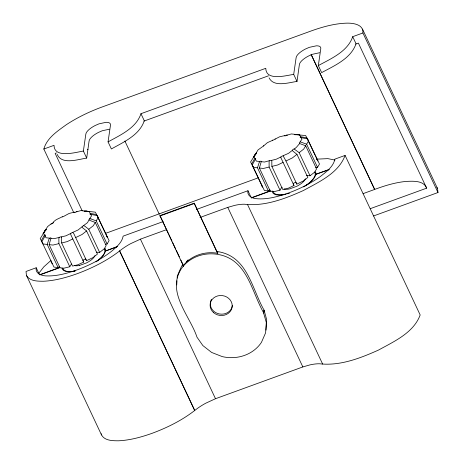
<?xml version="1.0" encoding="UTF-8"?>
<svg xmlns="http://www.w3.org/2000/svg" width="464" height="464" viewBox="0 0 464 464"><rect width="100%" height="100%" fill="white"/><g stroke="black" fill="none" stroke-linecap="round" stroke-linejoin="round"><path stroke-width="0.7" d="M282.176 187.259L281.596 187.665A1.728 0.644 -25.2 0 0 281.358 187.914L280.007 190.182L274.259 191.58L270.268 191.133L259.388 168.014L261.249 161.675L264.567 162.04L269.944 160.532A1.508 0.563 -25.2 0 1 270.367 160.364L271.66 160.521A2.314 1.839 -53.4 0 1 271.805 160.991L271.875 166.39L282.756 189.515L288.504 188.117L293.979 185.49L293.265 184.011A1.514 0.563 -25.2 0 1 293.312 183.68L293.793 183.187A1.537 0.574 -25.2 0 1 294.17 182.949L294.582 182.741A1.908 0.708 -25.2 0 1 295.011 182.59L295.638 182.48A1.543 0.574 -25.2 0 1 295.922 182.509L296.832 184.115L303.27 181.03L307.841 177.468L296.96 154.344L292.836 151.078L292.424 150.046A1.543 0.574 -25.2 0 1 292.627 149.802A1.792 0.667 -25.2 0 1 293.057 149.466A1.543 0.574 -25.2 0 1 293.445 149.251C296.328 148.497 298.207 144.582 299.86 143.521A2.674 1.554 15.1 0 0 300.347 143.794L305.689 145.783L316.57 168.908L314.604 172.208L310.033 175.763L306.53 175.601M373.566 215.957L437.987 192.525L362.912 32.973C363.753 23.966 352.043 22.806 345.5 23.2C332.636 23.774 319.916 27.695 308.102 32.074L105.055 105.925C91.518 110.681 78.242 116.841 66.195 124.793C57.432 131.184 46.876 137.965 43.836 149.031L73.683 212.46M437.987 192.525L437.564 188.616L362.488 29.064M140.969 113.703C136.23 128.076 120.362 135.007 108.06 141.903L111.377 148.95C123.679 142.054 139.542 135.123 144.281 120.75L140.969 113.703L265.779 68.307C266.029 81.281 285.986 75.516 293.695 74.379L296.136 57.594A13.45 4.994 -25.2 0 1 305.457 49.016L309.308 47.345L316.396 45.808A13.45 4.994 -25.2 0 1 320.792 48.621L318.333 65.575L321.651 72.622C334.474 65.633 351.01 58.58 356.033 43.732L352.715 36.685L362.912 32.973M352.715 36.685C347.693 51.533 331.157 58.586 318.333 65.575M292.337 150.365L288.538 153.323L282.501 156.003A1.908 0.708 -25.2 0 0 282.071 156.153L281.66 156.362A1.537 0.574 -25.2 0 0 281.283 156.6L280.865 157.006L281.027 158.009L293.979 185.49M176.726 284.925L176.999 280.79M177.178 278.035L177.318 275.964L181.476 266.446A36.111 32.555 8.3 0 1 182.683 264.735M266.005 330.107L266.69 319.771L264.103 310.213C252.178 289.484 247.996 258.384 220.696 252.178A36.111 32.555 8.3 0 0 217.193 251.511M285.215 135.981L284.496 135.784A2.308 0.481 -8.2 0 1 284.368 135.685L279.589 136.793L274.636 139.374A1.537 0.568 -25.2 0 1 274.265 139.612L273.853 139.821A1.902 0.708 -25.2 0 1 273.424 139.977L267.386 142.657L263.523 145.992M57.211 154.384C61.718 165.149 78.126 159.326 86.687 158.085L83.375 151.038L85.84 134.084A13.45 4.994 -25.2 0 1 95.161 125.512L99.012 123.842L106.099 122.305A13.45 4.994 -25.2 0 1 110.49 125.112L108.06 141.903M86.687 158.085L89.094 140.998A13.45 4.994 -25.2 0 1 98.414 132.426L102.266 130.755L109.353 129.218M39.22 274.154L36.209 267.757L26.019 271.463L26.436 275.384L101.512 434.936C104.748 440.823 112.63 440.765 118.5 440.8C130.094 440.261 141.392 437.111 152.279 433.248C167.811 427.454 182.88 419.908 195.895 409.567A31.581 11.728 -25.2 0 1 205.703 403.233L215.499 398.721L140.424 239.151L166.831 229.547M183.616 266.423L159.958 215.615L194.184 203.168L217.593 252.909M183.089 265.286L182.99 265.971C190.907 255.461 205.071 250.949 217.813 253.303L217.912 252.619M217.535 253.315L194.184 203.168M200.013 217.477L227.778 207.379L234.813 205.361A31.72 11.78 -25.2 0 1 244.435 204.224C264.938 206.573 285.035 198.731 303.427 190.513C319 181.923 338.552 173.24 345.088 155.417L334.904 159.111C333.314 166.866 326.169 171.877 320.34 176.529C310.677 183.442 299.947 188.767 288.823 192.879C278.359 196.469 267.299 199.775 256.122 198.673C252.039 198.43 246.726 195.559 247.962 190.733L196.405 209.484M215.499 398.721L302.859 366.925L309.894 364.907A31.72 11.78 -25.2 0 1 319.51 363.77C340.019 366.125 360.116 358.283 378.502 350.065C394.081 341.469 413.627 332.792 420.169 314.963L345.088 155.405M269.085 77.859C273.87 87.568 288.741 82.546 297.012 81.426L299.39 64.508A13.45 4.994 -25.2 0 1 308.711 55.929L312.562 54.259L319.65 52.722M263.61 312.956L263.714 312.922C251.784 292.192 247.602 261.093 220.301 254.887A36.111 32.555 8.3 0 0 181.082 269.149C166.483 292.459 189.933 315.845 196.997 337.189L202.849 345.558L211.636 352.449L222.233 356.601A36.105 32.555 8.3 0 0 261.452 342.339L265.617 332.816L266.295 322.48L263.61 312.956L264.004 310.248M263.714 312.922L264.103 310.213M302.853 366.943L227.778 207.379M370.266 208.672L426.654 188.158C423.736 180.374 413.244 181.117 406.429 181.395C395.525 182.369 384.702 185.687 374.663 189.434L311.327 54.833M62.269 216.914L63.174 216.607A1.908 0.708 -25.2 0 0 63.603 216.45L64.015 216.241A1.537 0.568 -25.2 0 0 64.386 216.004L69.206 213.411L74.078 212.228A2.303 0.47 -7.1 0 0 74.205 212.344L75.035 212.564M107.19 237.034L96.611 214.554L90.915 213.515L89.975 213.858A1.908 0.708 -25.2 0 0 89.946 214.055L90.039 214.2A1.537 0.574 -25.2 0 0 90.254 214.281L90.677 214.275L91.547 215.882L89.03 219.565A1.508 0.563 -25.2 0 0 89.036 219.75L87.522 222.65L83.201 225.875A1.543 0.574 -25.2 0 0 82.795 226.107A1.792 0.667 -25.2 0 0 82.377 226.432A1.543 0.574 -25.2 0 0 82.169 226.676L78.149 229.935L72.245 232.632A1.908 0.708 -25.2 0 0 71.821 232.789L71.404 232.992A1.537 0.568 -25.2 0 0 71.033 233.23L70.685 234.285A2.39 2.059 -25 0 0 70.835 234.767L83.694 262.056L78.114 264.735L72.541 266.087L61.654 242.962L61.584 237.696A2.303 1.821 -54.9 0 0 61.439 237.226M36.209 267.757C34.887 273.806 42.352 276.039 47.044 275.935C57.345 276.144 67.425 273.279 77.059 269.903C89.366 265.327 101.262 259.347 111.633 251.233C116.36 247.132 121.98 242.631 123.146 236.135L163.166 221.577M82.082 226.879L82.65 227.853L86.577 230.962L97.457 254.086L92.881 257.642L86.548 260.681L85.672 259.138M59.624 266.377L58.11 267.554L47.224 244.429L49.051 238.844L50.1 237.916A1.543 0.574 -25.2 0 1 50.472 237.858A1.792 0.667 -25.2 0 1 50.849 237.899A1.543 0.574 -25.2 0 1 50.994 238.015L49.138 244.644L60.018 267.769L63.875 268.192L69.786 266.754L71.108 264.544A1.728 0.644 -25.2 0 1 71.346 264.294L71.671 264.045M269.874 189.747L268.36 190.924L257.479 167.8L259.301 162.214L260.35 161.286A1.543 0.574 -25.2 0 1 260.727 161.228A1.792 0.667 -25.2 0 1 261.099 161.269A1.543 0.574 -25.2 0 1 261.244 161.385L261.249 161.675M261.464 185.124L262.543 187.114L251.662 163.989L254.579 158.752L255.42 158.323A1.537 0.568 -25.2 0 1 255.629 158.404L255.728 158.549A1.908 0.708 -25.2 0 1 255.699 158.746L252.219 165.022L264.364 190.484L268.36 190.924M58.11 267.554L53.981 267.096L41.308 240.665L44.01 235.782A2.39 0.713 -65.2 0 1 44.295 235.318L45.17 234.952A1.537 0.568 -25.2 0 1 45.379 235.033L45.478 235.178A1.902 0.708 -25.2 0 1 45.449 235.376L41.87 241.703L43.1 243.971L47.224 244.429M315.12 155.22L305.695 135.54L294.669 134.589M269.335 160.88L269.184 161.286A2.674 2.094 -55.1 0 0 269.103 161.826L269.126 167.057L280.007 190.182M52.652 223.549C54.108 219.634 59.131 218.643 62.35 216.7M51.011 224.176L52.217 223.364A1.543 0.574 -25.2 0 0 52.623 223.132A1.792 0.667 -25.2 0 0 53.041 222.807A1.543 0.574 -25.2 0 0 53.25 222.558L53.308 222.163M61.445 237.226L61.08 236.86L60.117 236.994A1.508 0.563 -25.2 0 0 59.688 237.162L58.963 237.986A2.674 2.123 -54.1 0 0 58.87 238.537L58.905 243.635L69.786 266.754M46.011 229.297L46.383 229.483A1.508 0.563 -25.2 0 1 46.388 229.668L45.182 230.689L43.599 233.322L44.515 235.004M89.169 219.884L89.668 220.278A2.674 1.52 15.6 0 0 90.167 220.533L95.271 222.453L93.339 225.701L88.763 229.257L84.831 226.159L83.59 225.707M105.276 244.441L107.091 243.994L96.21 220.876L98.211 217.512L97.167 215.592L91.959 214.617A2.39 0.69 14.6 0 1 91.391 214.501L90.689 214.275M97.411 260.901A22.945 8.52 -25.2 0 0 104.272 248.843L106.152 245.578L95.271 222.453M107.091 243.994L109.092 240.636L97.167 215.592M256.598 152.923L255.455 153.816L253.489 157.116L256.366 152.708L256.633 152.853A1.508 0.563 -25.2 0 1 256.638 153.039L253.988 156.71L254.881 158.352M256.383 152.685L258.013 149.942L262.467 146.728A1.543 0.574 -25.2 0 0 262.873 146.502A1.792 0.667 -25.2 0 0 263.297 146.172A1.543 0.574 -25.2 0 0 263.5 145.928L263.587 145.609M299.541 143.289L299.292 143.121A1.508 0.563 -25.2 0 1 299.286 142.935L301.936 139.27L301.043 137.622L300.504 137.651A1.537 0.574 -25.2 0 1 300.295 137.57L300.214 137.483A1.908 0.708 -25.2 0 1 300.225 137.228L301.136 136.81L306.959 137.878M305.689 145.783L303.723 149.083L299.152 152.644L294.106 148.985M315.607 167.788L317.515 167.324L306.634 144.2L308.595 140.899L307.522 138.91L301.043 137.622M317.515 167.324L319.481 164.024L307.522 138.91M38.408 273.783L43.807 266.852L51.028 260.391M255.618 153.967L250.583 162L251.662 163.989M45.182 230.689L40.2 238.618L41.308 240.665M272.745 140.082L272.6 140.522M186.313 261.818L188.152 259.84M26.436 275.384C29.673 281.277 37.555 281.219 43.425 281.254C55.019 280.708 66.317 277.565 77.198 273.696C92.73 267.902 107.805 260.356 120.82 250.015A31.569 11.722 -25.2 0 1 130.622 243.681L140.418 239.175M51.336 223.677L47.63 226.56L43.071 233.786L45.072 230.428L46.214 229.541M86.577 230.962L82 234.517L75.667 237.562L86.548 260.681M96.28 252.23L99.644 252.381L104.22 248.826M296.96 154.344L292.39 157.905L285.952 160.996L296.832 184.115M84.425 210.934L80.974 210.552L75.731 212.071A1.508 0.563 -25.2 0 1 75.307 212.245L74.083 212.245M294.675 134.305L291.357 133.934L285.981 135.442A1.508 0.563 -25.2 0 1 285.557 135.616L284.357 135.633M70.725 233.502L65.946 235.799L61.271 236.93M72.813 238.931L67.234 241.611L61.654 242.962M280.865 157.006L276.335 159.181L271.591 160.382M283.098 162.365L277.617 164.993L271.875 166.39M90.254 213.492L89.152 211.456L85.318 211.323A1.543 0.574 -25.2 0 1 84.947 211.375A1.792 0.667 -25.2 0 1 84.576 211.335A1.543 0.574 -25.2 0 1 84.425 211.224M43.836 149.031L54.033 145.325C54.126 158.636 75.765 152.325 83.375 151.038M56.509 152.911L55.17 153.398L82.227 210.9M143.991 121.092L268.586 75.771M355.714 44.08L358.394 43.106L426.654 188.158M105.635 233.34L257.984 177.927M159.894 216.021L194.126 203.574M39.521 274.798L59.92 267.374M117.653 246.378L105.554 251.007A23.739 8.816 -25.2 0 0 104.957 248.263M251.279 197.774L270.239 190.878M305.614 185.803A23.745 8.816 -25.2 0 0 315.781 174.319L329.376 169.366M40.014 274.85L59.38 267.803M106.227 250.763L116.963 246.86M251.302 197.995L270.326 191.075M315.775 174.313L328.558 169.894M363.103 193.639L374.663 189.434M79.634 265.408L86.577 262.879A12.255 4.553 -25.2 0 0 94.929 255.635M84.019 211.398L85.417 211.062L89.54 211.52M269.126 167.057L263.378 168.455L259.388 168.014M59.189 237.44L54.178 238.653L50.999 238.305M58.905 243.635L52.995 245.067L49.138 244.644M87.441 149.385L87.882 149.327M87.499 149.518L87.945 149.46M316.848 159.152L327.828 158.63L334.973 160.068M85.388 259.109L84.755 259.219A1.908 0.708 -25.2 0 0 84.332 259.37L83.914 259.579A1.537 0.568 -25.2 0 0 83.543 259.817L83.062 260.31A1.514 0.563 -25.2 0 0 83.015 260.64L83.694 262.056M89.836 218.764L90.352 218.788A2.308 1.293 15.5 0 1 90.915 218.915M275.059 138.968L275.372 139.049M286.59 135.094L286.938 135.105M76.432 211.654L76.653 211.659A2.674 0.557 -7.7 0 1 77.03 211.706M300.301 142.007L300.544 142.03A2.308 1.293 15.5 0 1 301.107 142.158L306.634 144.2M295.8 134.444L299.79 134.891M259.701 161.501L256.389 161.136L255.333 159.193M257.479 167.8L253.483 167.359L252.219 165.022M49.451 238.131L46 237.748L44.996 235.898M85.968 211.103L87.075 211.23M296.827 134.543L295.574 134.693A1.543 0.574 -25.2 0 1 295.197 134.746A1.792 0.667 -25.2 0 1 294.826 134.705A1.543 0.574 -25.2 0 1 294.681 134.589M84.634 210.958L95.311 212.158L96.611 214.554M247.532 204.531L322.642 364.083M90.915 218.904L96.21 220.876M72.749 232.528L73.637 233.299L75.667 237.562M283.179 155.892L285.952 160.996M436.902 187.531L437.564 188.616M316.576 158.665L317.84 161.002L315.729 156.507M299.535 134.838L300.591 136.781M106.517 235.88L107.167 237.081M51.081 261.742L52.188 263.79M311.008 54.253L374.657 189.503M293.695 74.379L297.012 81.426M299.152 152.644L310.033 175.763M247.962 190.733L250.978 197.13M124.88 141.015L159.303 214.269M159.958 215.615L168.275 233.288M168.89 234.598L171.97 241.141M172.585 242.452L175.665 249M176.279 250.305L179.359 256.853M180.902 260.124L183.06 264.706M119.671 250.949L194.752 410.501M119.602 250.978L194.683 410.524M88.763 229.257L99.644 252.381M101.198 433.701L101.512 434.936M85.33 259.127A1.537 0.568 -25.2 0 1 85.608 259.161M75.22 271.011A22.945 8.52 -25.2 0 1 62.837 268.244M79.651 265.396A12.255 4.553 -25.2 0 1 74.304 265.536M305.399 178.814A12.667 4.704 -25.2 0 1 296.774 186.296L289.606 188.906A12.667 4.704 -25.2 0 1 284.09 189.045M314.586 172.063A22.945 8.52 -25.2 0 1 303.624 186.928M289.443 193.268A22.945 8.52 -25.2 0 1 287.518 193.79M286.288 194.074A22.945 8.52 -25.2 0 1 273.145 191.464M286.88 135.123A2.674 0.522 -6.8 0 1 287.257 135.163M105.479 250.815A23.745 8.816 -25.2 0 1 95.938 261.876M74.884 270.988A23.745 8.816 -25.2 0 1 61.99 268.14M104.934 249.963A23.745 8.816 -25.2 0 1 105.937 250.699M285.192 194.491A23.745 8.816 -25.2 0 1 272.206 190.919M315.259 171.767A23.739 8.816 -25.2 0 1 315.862 174.51M232.371 305.411A11.09 9.999 8.3 0 1 219.611 314.006A11.09 9.999 8.3 0 1 210.557 301.675M210.731 301.078A11.09 9.999 8.3 0 1 211.503 299.338M213.66 312.678A11.09 9.999 8.3 0 0 231.954 307.997A11.09 9.999 8.3 0 0 217.86 295.864A11.09 9.999 8.3 0 0 213.66 312.678"/></g></svg>
